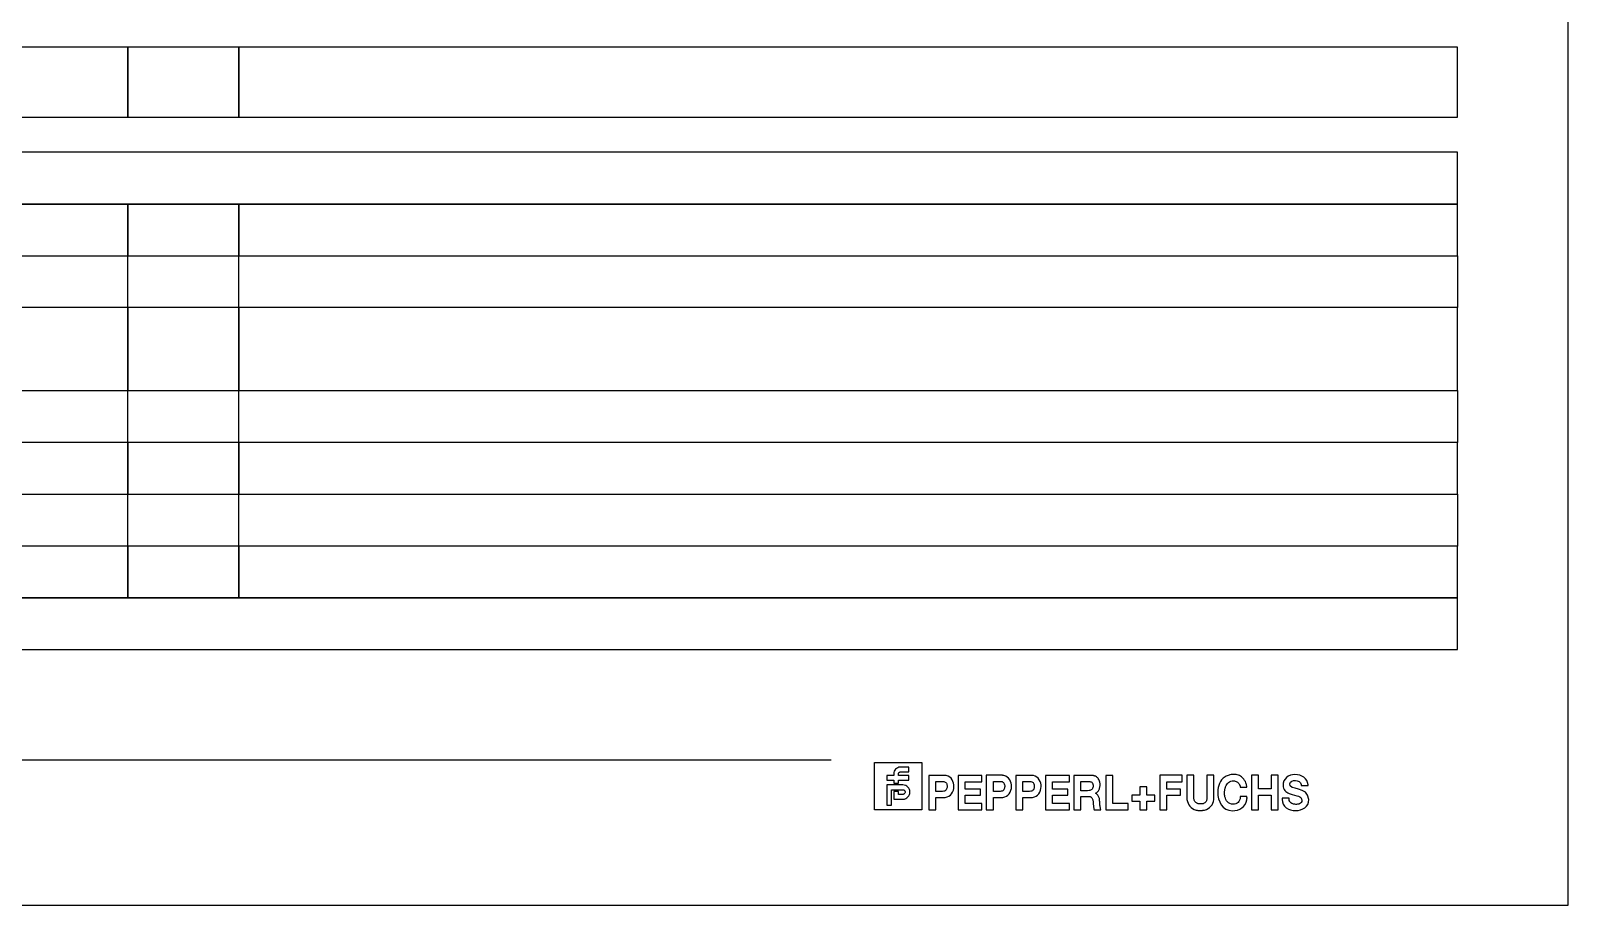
# Model space of a CAD drawing. Header units: metres. Extents: x 0 to 3575, y 0 to 842.
# Drawn here: x 201.9 to 595.3, y 0 to 223.8 of the extents above; entities that cross this region are included whole.
import ezdxf

# ---------------------------------------------------------------- set-up
doc = ezdxf.new("R2010")
doc.units = ezdxf.units.M
doc.layers.add('BORDER', color=2, linetype='Continuous')
doc.layers.add('SCHEMATICS', color=7, linetype='Continuous')

msp = doc.modelspace()

# ---------------------------------------------------------------- linework, layer by layer
at = {"layer": 'BORDER', "color": 2}
msp.add_lwpolyline([(0, 0), (595.28, 0), (595.28, 841.89), (0, 841.89), (0, 0)], dxfattribs=at)
at = {"layer": 'SCHEMATICS', "color": 7}
for p, q in [((226.77, 152.93), (226.77, 166.18)), ((255.12, 152.93), (255.12, 166.18)), ((566.93, 166.18), (566.93, 152.93)), ((226.77, 152.93), (56.69, 152.93)), ((255.12, 152.93), (226.77, 152.93)), ((566.93, 152.93), (255.12, 152.93)), ((226.77, 118.42), (226.77, 131.67)), ((255.12, 118.42), (255.12, 131.67)), ((566.93, 131.67), (566.93, 118.42)), ((226.77, 118.42), (56.69, 118.42)), ((255.12, 118.42), (226.77, 118.42)), ((566.93, 118.42), (255.12, 118.42)), ((226.77, 91.92), (226.77, 105.17)), ((255.12, 91.92), (255.12, 105.17)), ((566.93, 105.17), (566.93, 91.92)), ((226.77, 91.92), (56.69, 91.92)), ((255.12, 91.92), (226.77, 91.92)), ((566.93, 91.92), (255.12, 91.92)), ((56.69, 37.2), (406.67, 37.2)), ((417.78, 36.55), (429.9, 36.55)), ((417.78, 24.43), (417.78, 36.55)), ((429.9, 36.55), (429.9, 24.43)), ((422.74, 33.23), (420.92, 33.23)), ((420.92, 33.23), (420.92, 32.01)), ((420.92, 32.01), (422.74, 32.01)), ((422.74, 33.67), (422.74, 33.23)), ((422.74, 32.01), (422.74, 31.27)), ((426.58, 33.23), (423.95, 33.23)), ((423.95, 32.01), (426.58, 32.01)), ((426.58, 34.13), (426.58, 35.34)), ((426.58, 32.01), (426.58, 33.23)), ((435.7, 33.24), (431.67, 33.24)), ((431.67, 33.24), (431.67, 24.43)), ((433.47, 29.13), (433.47, 31.69)), ((433.47, 31.69), (435.24, 31.69)), ((445.25, 33.24), (439.19, 33.24)), ((439.19, 33.24), (439.19, 24.42)), ((440.98, 29.71), (440.98, 31.62)), ((440.98, 31.62), (445.25, 31.62)), ((445.25, 31.62), (445.25, 33.24)), ((450.43, 33.25), (446.39, 33.25)), ((446.39, 33.25), (446.39, 24.42)), ((448.2, 29.13), (448.2, 31.7)), ((448.2, 31.7), (449.97, 31.7)), ((458, 33.24), (453.97, 33.24)), ((453.97, 33.24), (453.97, 24.43)), ((455.78, 29.13), (455.78, 31.69)), ((455.78, 31.69), (457.55, 31.69)), ((467.64, 33.24), (461.57, 33.24)), ((461.57, 33.24), (461.57, 24.42)), ((463.36, 29.71), (463.36, 31.62)), ((463.36, 31.62), (467.64, 31.62)), ((467.64, 31.62), (467.64, 33.24)), ((473.22, 33.23), (468.82, 33.23)), ((468.82, 33.23), (468.82, 24.43)), ((470.6, 29.31), (470.6, 31.68)), ((470.6, 31.68), (472.51, 31.68)), ((472.51, 31.68), (472.73, 31.68)), ((478.74, 33.24), (476.95, 33.24)), ((476.95, 33.24), (476.95, 24.43)), ((478.74, 26.05), (478.74, 33.24)), ((496.54, 33.25), (490.82, 33.25)), ((490.82, 33.25), (490.82, 24.43)), ((492.61, 29.73), (492.61, 31.62)), ((492.61, 31.62), (496.54, 31.62)), ((496.54, 31.62), (496.54, 33.25)), ((499.46, 33.25), (497.68, 33.25)), ((497.68, 33.25), (497.68, 27.59)), ((499.46, 28.17), (499.46, 33.25)), ((504.63, 33.25), (502.84, 33.25)), ((502.84, 33.25), (502.84, 28.17)), ((504.63, 27.6), (504.63, 33.25)), ((516.04, 33.25), (514.26, 33.25)), ((514.26, 33.25), (514.26, 24.43)), ((516.04, 29.78), (516.04, 33.25)), ((521.05, 33.25), (519.28, 33.25)), ((519.28, 33.25), (519.28, 29.78)), ((521.05, 24.43), (521.05, 33.25)), ((420.92, 30.79), (420.92, 25.65)), ((422.13, 25.65), (422.13, 29.57)), ((422.13, 29.57), (425.04, 29.57)), ((422.74, 31.27), (423.95, 31.27)), ((423.95, 29.09), (422.74, 29.09)), ((422.74, 29.09), (422.74, 27.14)), ((423.95, 28.36), (423.95, 29.09)), ((435.18, 29.13), (433.47, 29.13)), ((433.47, 24.43), (433.47, 27.59)), ((433.47, 27.59), (435.52, 27.59)), ((435.49, 29.16), (435.18, 29.13)), ((435.52, 27.59), (435.88, 27.61)), ((444.91, 29.71), (440.98, 29.71)), ((440.98, 26.04), (440.98, 28.17)), ((440.98, 28.17), (444.91, 28.17)), ((444.91, 28.17), (444.91, 29.71)), ((449.91, 29.13), (448.2, 29.13)), ((448.2, 24.42), (448.2, 27.58)), ((448.2, 27.58), (450.25, 27.58)), ((450.22, 29.15), (449.91, 29.13)), ((450.25, 27.58), (450.62, 27.61)), ((457.48, 29.13), (455.78, 29.13)), ((455.78, 24.43), (455.78, 27.59)), ((455.78, 27.59), (457.83, 27.59)), ((457.79, 29.16), (457.48, 29.13)), ((457.83, 27.59), (458.19, 27.61)), ((467.29, 29.71), (463.36, 29.71)), ((463.36, 26.04), (463.36, 28.17)), ((463.36, 28.17), (467.29, 28.17)), ((467.29, 28.17), (467.29, 29.71)), ((472.3, 29.31), (470.6, 29.31)), ((470.6, 24.43), (470.6, 27.84)), ((470.6, 27.84), (472.47, 27.84)), ((472.72, 29.33), (472.3, 29.31)), ((472.47, 27.84), (472.73, 27.84)), ((474.33, 28.64), (474.68, 28.89)), ((474.58, 28.48), (474.33, 28.64)), ((485.66, 28.17), (483.61, 28.17)), ((483.61, 28.17), (483.61, 26.6)), ((487.44, 30.31), (485.66, 30.31)), ((485.66, 30.31), (485.66, 28.17)), ((487.44, 28.17), (487.44, 30.31)), ((489.49, 28.17), (487.44, 28.17)), ((489.49, 26.6), (489.49, 28.17)), ((496.04, 29.73), (492.61, 29.73)), ((492.61, 24.43), (492.61, 28.17)), ((492.61, 28.17), (496.04, 28.17)), ((496.04, 28.17), (496.04, 29.73)), ((499.5, 27.43), (499.46, 28.17)), ((502.84, 28.17), (502.84, 27.43)), ((504.59, 27.07), (504.63, 27.6)), ((513.07, 27.83), (511.34, 27.83)), ((511.34, 27.83), (511.34, 27.56)), ((511.35, 30.25), (513.07, 30.25)), ((513.07, 30.25), (513.04, 30.47)), ((513.09, 27.67), (513.07, 27.83)), ((519.28, 29.78), (516.04, 29.78)), ((516.04, 24.43), (516.04, 28.2)), ((516.04, 28.2), (519.28, 28.2)), ((519.28, 28.2), (519.28, 24.43)), ((526.95, 30.61), (528.71, 30.61)), ((528.71, 30.61), (528.7, 30.82)), ((429.9, 24.43), (417.78, 24.43)), ((420.92, 25.65), (422.13, 25.65)), ((422.74, 27.14), (425.04, 27.14)), ((431.67, 24.43), (433.47, 24.43)), ((439.19, 24.42), (445.25, 24.42)), ((445.25, 26.04), (440.98, 26.04)), ((445.25, 24.42), (445.25, 26.04)), ((446.39, 24.42), (448.2, 24.42)), ((453.97, 24.43), (455.78, 24.43)), ((461.57, 24.42), (467.64, 24.42)), ((467.64, 26.04), (463.36, 26.04)), ((467.64, 24.42), (467.64, 26.04)), ((468.82, 24.43), (470.6, 24.43)), ((473.93, 24.68), (474, 24.43)), ((474, 24.43), (475.69, 24.43)), ((475.61, 24.74), (475.5, 25.36)), ((475.69, 24.43), (475.61, 24.74)), ((476.95, 24.43), (482.67, 24.43)), ((482.67, 26.05), (478.74, 26.05)), ((482.67, 24.43), (482.67, 26.05)), ((483.61, 26.6), (485.66, 26.6)), ((485.66, 26.6), (485.66, 24.43)), ((485.66, 24.43), (487.44, 24.43)), ((487.44, 24.43), (487.44, 26.6)), ((487.44, 26.6), (489.49, 26.6)), ((490.82, 24.43), (492.61, 24.43)), ((514.26, 24.43), (516.04, 24.43)), ((519.28, 24.43), (521.05, 24.43)), ((523.84, 27.36), (522.06, 27.36)), ((522.06, 27.36), (522.06, 27.1)), ((523.84, 27.24), (523.84, 27.36))]:
    msp.add_line(p, q, dxfattribs=at)
for points in [[(56.69, 201.69), (226.77, 201.69), (226.77, 219.54), (56.69, 219.54), (56.69, 201.69)], [(226.77, 201.69), (255.12, 201.69), (255.12, 219.54), (226.77, 219.54), (226.77, 201.69)], [(255.12, 201.69), (566.93, 201.69), (566.93, 219.54), (255.12, 219.54), (255.12, 201.69)], [(56.69, 179.43), (566.93, 179.43), (566.93, 192.68), (56.69, 192.68), (56.69, 179.43)], [(56.69, 166.18), (226.77, 166.18), (226.77, 179.43), (56.69, 179.43), (56.69, 166.18)], [(226.77, 166.18), (255.12, 166.18), (255.12, 179.43), (226.77, 179.43), (226.77, 166.18)], [(255.12, 166.18), (566.93, 166.18), (566.93, 179.43), (255.12, 179.43), (255.12, 166.18)], [(56.69, 131.67), (226.77, 131.67), (226.77, 152.92), (56.69, 152.92), (56.69, 131.67)], [(226.77, 131.67), (255.12, 131.67), (255.12, 152.92), (226.77, 152.92), (226.77, 131.67)], [(255.12, 131.67), (566.93, 131.67), (566.93, 152.92), (255.12, 152.92), (255.12, 131.67)], [(56.69, 105.17), (226.77, 105.17), (226.77, 118.42), (56.69, 118.42), (56.69, 105.17)], [(226.77, 105.17), (255.12, 105.17), (255.12, 118.42), (226.77, 118.42), (226.77, 105.17)], [(255.12, 105.17), (566.93, 105.17), (566.93, 118.42), (255.12, 118.42), (255.12, 105.17)], [(56.69, 78.67), (226.77, 78.67), (226.77, 91.92), (56.69, 91.92), (56.69, 78.67)], [(226.77, 78.67), (255.12, 78.67), (255.12, 91.92), (226.77, 91.92), (226.77, 78.67)], [(255.12, 78.67), (566.93, 78.67), (566.93, 91.92), (255.12, 91.92), (255.12, 78.67)], [(56.69, 65.41), (566.93, 65.41), (566.93, 78.66), (56.69, 78.66), (56.69, 65.41)], [(424.41, 35.34), (424.05, 35.3), (423.73, 35.2), (423.44, 35.03), (423.2, 34.82), (423, 34.57), (422.86, 34.29), (422.77, 33.99), (422.74, 33.67)], [(423.95, 33.67), (423.96, 33.77), (423.98, 33.86), (424.03, 33.94), (424.08, 34), (424.15, 34.05), (424.23, 34.09), (424.31, 34.12), (424.4, 34.13)], [(423.95, 33.23), (423.95, 33.31), (423.95, 33.39), (423.95, 33.46), (423.95, 33.52), (423.95, 33.57), (423.95, 33.62), (423.95, 33.65), (423.95, 33.67)], [(423.95, 31.27), (423.95, 31.28), (423.95, 31.33), (423.95, 31.39), (423.95, 31.49), (423.95, 31.6), (423.95, 31.72), (423.95, 31.86), (423.95, 32.01)], [(424.4, 34.13), (424.64, 34.13), (424.96, 34.13), (425.32, 34.13), (425.68, 34.13), (426.03, 34.13), (426.31, 34.13), (426.5, 34.13), (426.58, 34.13)], [(426.58, 35.34), (426.49, 35.34), (426.25, 35.34), (425.91, 35.34), (425.52, 35.34), (425.13, 35.34), (424.78, 35.34), (424.52, 35.34), (424.41, 35.34)], [(435.24, 31.69), (435.27, 31.69), (435.31, 31.69), (435.34, 31.69), (435.37, 31.68), (435.4, 31.68), (435.43, 31.67), (435.46, 31.67), (435.49, 31.67)], [(435.49, 31.67), (435.7, 31.62), (435.89, 31.53), (436.04, 31.4), (436.17, 31.23), (436.26, 31.04), (436.33, 30.83), (436.37, 30.61), (436.38, 30.38)], [(436.13, 33.22), (436.08, 33.22), (436.03, 33.23), (435.98, 33.23), (435.93, 33.24), (435.87, 33.24), (435.82, 33.24), (435.76, 33.24), (435.7, 33.24)], [(438.12, 30.38), (438.1, 30.82), (438.02, 31.26), (437.87, 31.7), (437.66, 32.11), (437.38, 32.49), (437.03, 32.81), (436.62, 33.06), (436.13, 33.22)], [(449.97, 31.7), (450.01, 31.7), (450.04, 31.69), (450.07, 31.69), (450.1, 31.69), (450.13, 31.68), (450.16, 31.68), (450.19, 31.67), (450.22, 31.67)], [(450.22, 31.67), (450.44, 31.63), (450.62, 31.53), (450.78, 31.4), (450.9, 31.23), (451, 31.04), (451.06, 30.83), (451.1, 30.61), (451.11, 30.38)], [(450.86, 33.22), (450.81, 33.23), (450.76, 33.24), (450.71, 33.24), (450.66, 33.24), (450.6, 33.24), (450.55, 33.25), (450.49, 33.25), (450.43, 33.25)], [(452.86, 30.38), (452.84, 30.82), (452.75, 31.27), (452.61, 31.7), (452.39, 32.12), (452.11, 32.49), (451.77, 32.81), (451.35, 33.06), (450.86, 33.22)], [(457.55, 31.69), (457.58, 31.69), (457.61, 31.69), (457.64, 31.69), (457.67, 31.68), (457.7, 31.68), (457.73, 31.67), (457.76, 31.67), (457.79, 31.67)], [(457.79, 31.67), (458.01, 31.62), (458.19, 31.53), (458.35, 31.4), (458.47, 31.23), (458.57, 31.04), (458.64, 30.83), (458.67, 30.61), (458.68, 30.38)], [(458.44, 33.22), (458.39, 33.22), (458.33, 33.23), (458.28, 33.23), (458.23, 33.24), (458.18, 33.24), (458.12, 33.24), (458.06, 33.24), (458, 33.24)], [(460.42, 30.38), (460.4, 30.82), (460.32, 31.26), (460.17, 31.7), (459.96, 32.11), (459.68, 32.49), (459.34, 32.81), (458.92, 33.06), (458.44, 33.22)], [(472.73, 31.68), (472.91, 31.65), (473.08, 31.61), (473.23, 31.56), (473.37, 31.47), (473.48, 31.36), (473.58, 31.2), (473.65, 31.01), (473.71, 30.76)], [(474.33, 33), (474.18, 33.06), (474.05, 33.11), (473.92, 33.15), (473.79, 33.19), (473.66, 33.21), (473.53, 33.22), (473.38, 33.23), (473.22, 33.23)], [(475.42, 31.53), (475.35, 31.78), (475.26, 32), (475.16, 32.21), (475.04, 32.4), (474.91, 32.58), (474.74, 32.73), (474.55, 32.87), (474.33, 33)], [(475.43, 30.23), (475.47, 30.41), (475.5, 30.57), (475.52, 30.73), (475.52, 30.88), (475.51, 31.03), (475.49, 31.19), (475.46, 31.35), (475.42, 31.53)], [(507.49, 32.84), (507, 32.49), (506.6, 32.1), (506.28, 31.66), (506.04, 31.18), (505.86, 30.67), (505.74, 30.12), (505.67, 29.55), (505.63, 28.95)], [(509.59, 33.45), (509.28, 33.44), (509, 33.42), (508.74, 33.37), (508.49, 33.31), (508.25, 33.23), (508, 33.12), (507.75, 33), (507.49, 32.84)], [(507.59, 30.28), (507.73, 30.61), (507.9, 30.92), (508.11, 31.18), (508.36, 31.41), (508.63, 31.59), (508.94, 31.73), (509.28, 31.8), (509.64, 31.82)], [(511.96, 32.6), (511.71, 32.83), (511.45, 33.02), (511.18, 33.17), (510.9, 33.29), (510.6, 33.37), (510.28, 33.42), (509.95, 33.44), (509.59, 33.45)], [(509.64, 31.82), (509.88, 31.8), (510.1, 31.75), (510.3, 31.68), (510.49, 31.59), (510.66, 31.47), (510.82, 31.33), (510.97, 31.16), (511.11, 30.96)], [(513.04, 30.47), (513, 30.65), (512.96, 30.86), (512.9, 31.09), (512.8, 31.35), (512.67, 31.63), (512.49, 31.94), (512.26, 32.26), (511.96, 32.6)], [(525.33, 33.45), (524.74, 33.4), (524.18, 33.26), (523.66, 33.03), (523.21, 32.71), (522.83, 32.3), (522.55, 31.82), (522.37, 31.26), (522.32, 30.62)], [(524.06, 31.11), (524.23, 31.51), (524.55, 31.78), (524.99, 31.92), (525.47, 31.94), (525.96, 31.84), (526.4, 31.63), (526.74, 31.3), (526.93, 30.88)], [(528.7, 30.82), (528.6, 31.39), (528.39, 31.9), (528.07, 32.35), (527.65, 32.74), (527.16, 33.04), (526.6, 33.27), (525.98, 33.41), (525.33, 33.45)], [(425.04, 30.79), (424.8, 30.79), (424.31, 30.79), (423.65, 30.79), (422.9, 30.79), (422.17, 30.79), (421.53, 30.79), (421.09, 30.79), (420.92, 30.79)], [(425.04, 28.36), (424.96, 28.36), (424.82, 28.36), (424.64, 28.36), (424.45, 28.36), (424.26, 28.36), (424.1, 28.36), (423.99, 28.36), (423.95, 28.36)], [(426.84, 28.98), (426.81, 29.33), (426.71, 29.66), (426.56, 29.97), (426.35, 30.24), (426.08, 30.46), (425.78, 30.64), (425.42, 30.75), (425.04, 30.79)], [(425.04, 29.57), (425.16, 29.56), (425.28, 29.52), (425.38, 29.45), (425.46, 29.37), (425.53, 29.28), (425.59, 29.18), (425.62, 29.08), (425.63, 28.98)], [(425.63, 28.98), (425.61, 28.81), (425.56, 28.68), (425.49, 28.57), (425.4, 28.49), (425.31, 28.43), (425.21, 28.39), (425.12, 28.37), (425.04, 28.36)], [(425.04, 27.14), (425.43, 27.18), (425.78, 27.3), (426.09, 27.47), (426.35, 27.71), (426.56, 27.99), (426.71, 28.3), (426.81, 28.63), (426.84, 28.98)], [(436.38, 30.38), (436.36, 30.16), (436.31, 29.95), (436.24, 29.75), (436.14, 29.57), (436.02, 29.41), (435.86, 29.29), (435.69, 29.2), (435.49, 29.16)], [(435.88, 27.61), (436.38, 27.71), (436.82, 27.9), (437.2, 28.19), (437.52, 28.55), (437.77, 28.96), (437.96, 29.42), (438.07, 29.9), (438.12, 30.38)], [(451.11, 30.38), (451.09, 30.16), (451.05, 29.95), (450.97, 29.75), (450.87, 29.56), (450.75, 29.41), (450.6, 29.28), (450.42, 29.2), (450.22, 29.15)], [(450.62, 27.61), (451.12, 27.7), (451.56, 27.9), (451.94, 28.18), (452.26, 28.54), (452.51, 28.96), (452.7, 29.41), (452.81, 29.89), (452.86, 30.38)], [(458.68, 30.38), (458.67, 30.16), (458.62, 29.95), (458.55, 29.75), (458.45, 29.57), (458.32, 29.41), (458.17, 29.29), (457.99, 29.2), (457.79, 29.16)], [(458.19, 27.61), (458.69, 27.71), (459.13, 27.9), (459.51, 28.19), (459.83, 28.55), (460.08, 28.96), (460.26, 29.42), (460.38, 29.89), (460.42, 30.38)], [(473.71, 30.33), (473.67, 30.11), (473.6, 29.91), (473.51, 29.74), (473.39, 29.6), (473.25, 29.49), (473.09, 29.41), (472.92, 29.36), (472.72, 29.33)], [(472.73, 27.84), (472.82, 27.83), (472.9, 27.82), (472.97, 27.8), (473.04, 27.78), (473.11, 27.74), (473.17, 27.7), (473.23, 27.66), (473.28, 27.6)], [(473.28, 27.6), (473.41, 27.46), (473.51, 27.31), (473.59, 27.15), (473.64, 26.99), (473.69, 26.82), (473.72, 26.64), (473.74, 26.44), (473.75, 26.23)], [(473.71, 30.76), (473.71, 30.72), (473.71, 30.67), (473.71, 30.61), (473.71, 30.56), (473.71, 30.5), (473.71, 30.44), (473.71, 30.39), (473.71, 30.33)], [(475.35, 27.22), (475.33, 27.34), (475.28, 27.48), (475.22, 27.65), (475.14, 27.83), (475.03, 28.01), (474.9, 28.19), (474.75, 28.35), (474.58, 28.48)], [(474.68, 28.89), (474.85, 29.02), (474.98, 29.16), (475.1, 29.31), (475.19, 29.47), (475.26, 29.64), (475.32, 29.83), (475.38, 30.02), (475.43, 30.23)], [(497.68, 27.59), (497.68, 27.51), (497.69, 27.44), (497.69, 27.38), (497.7, 27.32), (497.7, 27.26), (497.71, 27.2), (497.72, 27.13), (497.73, 27.06)], [(505.63, 28.95), (505.67, 28.08), (505.83, 27.24), (506.1, 26.44), (506.5, 25.72), (507.02, 25.1), (507.67, 24.62), (508.44, 24.3), (509.34, 24.17)], [(507.36, 29), (507.37, 29.19), (507.39, 29.37), (507.41, 29.55), (507.44, 29.72), (507.48, 29.88), (507.51, 30.03), (507.55, 30.17), (507.59, 30.28)], [(507.45, 27.77), (507.41, 27.92), (507.39, 28.07), (507.37, 28.21), (507.36, 28.36), (507.36, 28.51), (507.36, 28.66), (507.36, 28.82), (507.36, 29)], [(509.56, 25.83), (509.09, 25.89), (508.7, 26.02), (508.37, 26.2), (508.1, 26.44), (507.88, 26.71), (507.71, 27.03), (507.57, 27.39), (507.45, 27.77)], [(511.34, 27.56), (511.3, 27.21), (511.2, 26.88), (511.03, 26.58), (510.8, 26.31), (510.54, 26.1), (510.24, 25.94), (509.91, 25.85), (509.56, 25.83)], [(511.11, 30.96), (511.16, 30.87), (511.21, 30.79), (511.24, 30.7), (511.27, 30.62), (511.3, 30.54), (511.32, 30.45), (511.34, 30.35), (511.35, 30.25)], [(513.05, 26.99), (513.07, 27.09), (513.08, 27.17), (513.09, 27.25), (513.09, 27.33), (513.1, 27.41), (513.1, 27.49), (513.09, 27.58), (513.09, 27.67)], [(522.32, 30.62), (522.36, 30.27), (522.45, 29.94), (522.6, 29.64), (522.79, 29.37), (523.01, 29.14), (523.27, 28.93), (523.56, 28.76), (523.87, 28.62)], [(523.87, 28.62), (524.62, 28.35), (525.27, 28.16), (525.82, 28.02), (526.27, 27.89), (526.62, 27.74), (526.87, 27.54), (527.04, 27.25), (527.11, 26.83)], [(528.87, 27.05), (528.61, 28.17), (528.02, 28.93), (527.2, 29.4), (526.29, 29.7), (525.41, 29.92), (524.66, 30.16), (524.17, 30.52), (524.06, 31.11)], [(526.93, 30.88), (526.93, 30.8), (526.94, 30.74), (526.94, 30.69), (526.94, 30.66), (526.94, 30.64), (526.94, 30.62), (526.94, 30.62), (526.95, 30.61)], [(473.75, 26.23), (473.77, 26.02), (473.77, 25.82), (473.78, 25.64), (473.79, 25.45), (473.81, 25.27), (473.83, 25.09), (473.87, 24.89), (473.93, 24.68)], [(475.5, 25.36), (475.46, 25.61), (475.43, 25.84), (475.42, 26.06), (475.41, 26.27), (475.4, 26.48), (475.39, 26.71), (475.38, 26.95), (475.35, 27.22)], [(497.73, 27.06), (497.85, 26.56), (498.01, 26.1), (498.22, 25.69), (498.49, 25.32), (498.81, 25), (499.18, 24.72), (499.6, 24.51), (500.08, 24.35)], [(500.16, 26.19), (500, 26.31), (499.87, 26.43), (499.76, 26.57), (499.67, 26.72), (499.6, 26.88), (499.55, 27.05), (499.52, 27.23), (499.5, 27.43)], [(500.08, 24.35), (500.23, 24.31), (500.37, 24.29), (500.5, 24.27), (500.62, 24.26), (500.75, 24.26), (500.88, 24.26), (501.02, 24.26), (501.17, 24.26)], [(501.15, 25.93), (501, 25.93), (500.87, 25.94), (500.75, 25.96), (500.63, 25.98), (500.51, 26.01), (500.39, 26.05), (500.28, 26.11), (500.16, 26.19)], [(502.26, 26.19), (502.13, 26.1), (502, 26.03), (501.87, 25.99), (501.74, 25.95), (501.6, 25.93), (501.46, 25.93), (501.31, 25.92), (501.15, 25.93)], [(501.17, 24.26), (501.32, 24.26), (501.45, 24.26), (501.57, 24.27), (501.69, 24.28), (501.81, 24.29), (501.93, 24.31), (502.06, 24.34), (502.2, 24.37)], [(502.2, 24.37), (502.69, 24.53), (503.13, 24.74), (503.53, 25.01), (503.87, 25.32), (504.15, 25.69), (504.37, 26.1), (504.52, 26.56), (504.59, 27.07)], [(502.84, 27.43), (502.83, 27.23), (502.81, 27.05), (502.77, 26.88), (502.71, 26.73), (502.63, 26.58), (502.53, 26.44), (502.41, 26.31), (502.26, 26.19)], [(509.34, 24.17), (510.01, 24.21), (510.64, 24.35), (511.22, 24.58), (511.75, 24.9), (512.21, 25.31), (512.59, 25.79), (512.87, 26.36), (513.05, 26.99)], [(522.06, 27.1), (522.14, 26.43), (522.36, 25.85), (522.7, 25.34), (523.15, 24.93), (523.67, 24.61), (524.26, 24.38), (524.9, 24.24), (525.56, 24.21)], [(523.91, 26.81), (523.9, 26.87), (523.88, 26.92), (523.87, 26.97), (523.86, 27.02), (523.85, 27.07), (523.85, 27.12), (523.84, 27.18), (523.84, 27.24)], [(525.56, 25.81), (525.29, 25.85), (525.02, 25.9), (524.78, 25.97), (524.55, 26.07), (524.34, 26.2), (524.17, 26.36), (524.02, 26.56), (523.91, 26.81)], [(525.56, 24.21), (526.19, 24.27), (526.8, 24.41), (527.37, 24.63), (527.88, 24.94), (528.3, 25.33), (528.62, 25.82), (528.82, 26.39), (528.87, 27.05)], [(527.11, 26.83), (527.08, 26.54), (526.97, 26.31), (526.79, 26.12), (526.56, 25.98), (526.31, 25.89), (526.05, 25.83), (525.79, 25.81), (525.56, 25.81)]]:
    msp.add_lwpolyline(points, dxfattribs=at)

doc.saveas('drawing.dxf')
